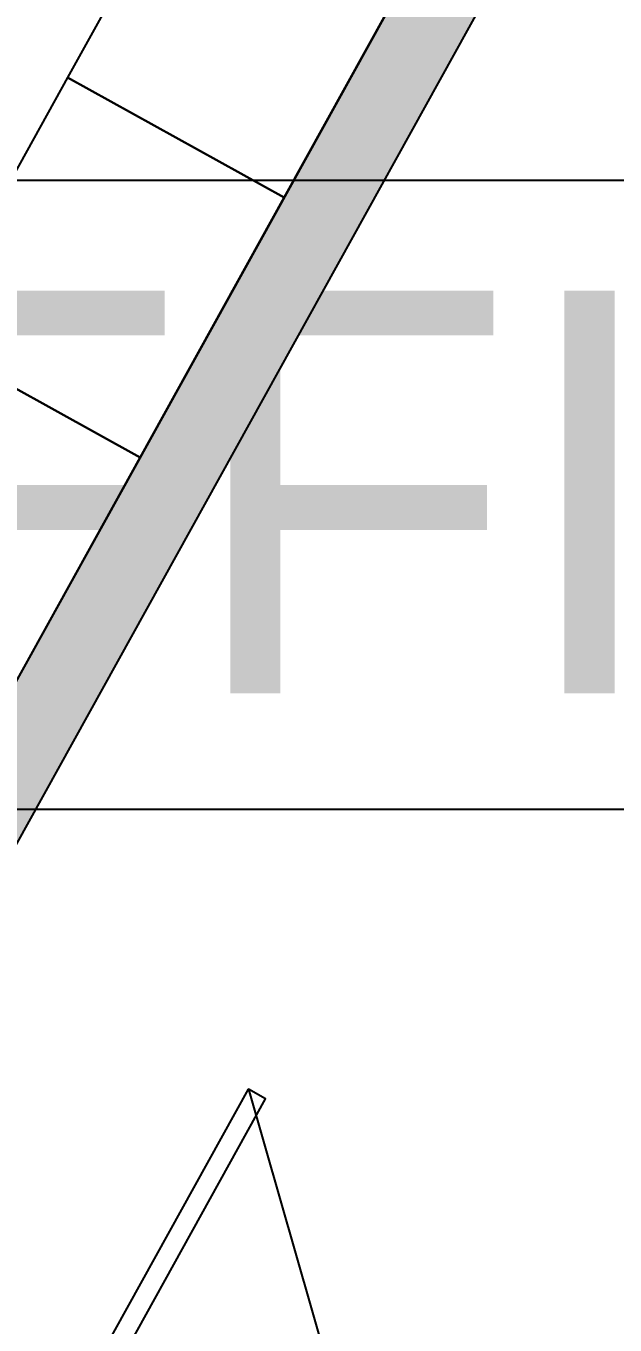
# Model space of a CAD drawing. Header units: metres. Extents: x 2.5 to 42.6, y 0.9 to 31.9.
# Drawn here: x 19.38 to 19.849, y 8.54 to 9.573 of the extents above; entities that cross this region are included whole.
import ezdxf

# ---------------------------------------------------------------- set-up
doc = ezdxf.new("R2010")
doc.units = ezdxf.units.M
for name, color, linetype in [('ARREDI', 9, 'Continuous'), ('PARETI_STRUTTURE', 7, 'Continuous'), ('PILASTRI_SETTI', 8, 'Continuous'), ('WAYFINDING_RIQUADRI', 7, 'Continuous'), ('WAYFINDING_TESTI', 7, 'Continuous')]:
    doc.layers.add(name, color=color, linetype=linetype)

msp = doc.modelspace()

# ---------------------------------------------------------------- linework, layer by layer
at = {"layer": 'ARREDI'}
for points in [[(19.7001, 9.643), (19.5279, 9.7384), (19.4134, 9.5318), (19.5855, 9.4364)], [(19.5855, 9.4364), (19.4133, 9.5318), (19.2988, 9.3252), (19.471, 9.2297)], [(19.471, 9.2297), (19.2988, 9.3252), (19.1843, 9.1185), (19.3565, 9.0231)]]:
    msp.add_lwpolyline(points, close=True, dxfattribs=at)
at = {"layer": 'PARETI_STRUTTURE'}
for points in [[(20.0627, 10.2973), (19.1064, 8.572)], [(19.1615, 8.5414), (20.1178, 10.2668)], [(19.1615, 8.5414), (20.1178, 10.2668), (20.1924, 10.2254), (20.2067, 10.2513)], [(19.3925, 8.4179), (19.3873, 8.4208), (19.5572, 8.7273)], [(19.3925, 8.4179), (19.3944, 8.4214), (19.403, 8.4166), (19.5709, 8.7197), (19.5572, 8.7273), (19.6953, 8.2456)]]:
    msp.add_lwpolyline(points, dxfattribs=at)
at = {"layer": 'PILASTRI_SETTI'}
msp.add_solid([(19.1615, 8.5414), (20.1178, 10.2668), (19.1064, 8.572), (20.0627, 10.2973)], dxfattribs=at)
at = {"layer": 'WAYFINDING_RIQUADRI'}
msp.add_lwpolyline([(16.4, 8.95), (20, 8.95), (20, 9.45), (16.4, 9.45)], close=True, dxfattribs=at)

# ---------------------------------------------------------------- texts
at = {"layer": 'WAYFINDING_TESTI', "insert": (18.2, 9.2), "char_height": 0.32, "attachment_point": 5}
msp.add_mtext('DIRIGENZA E UFFICI', dxfattribs=at)

doc.saveas('drawing.dxf')
